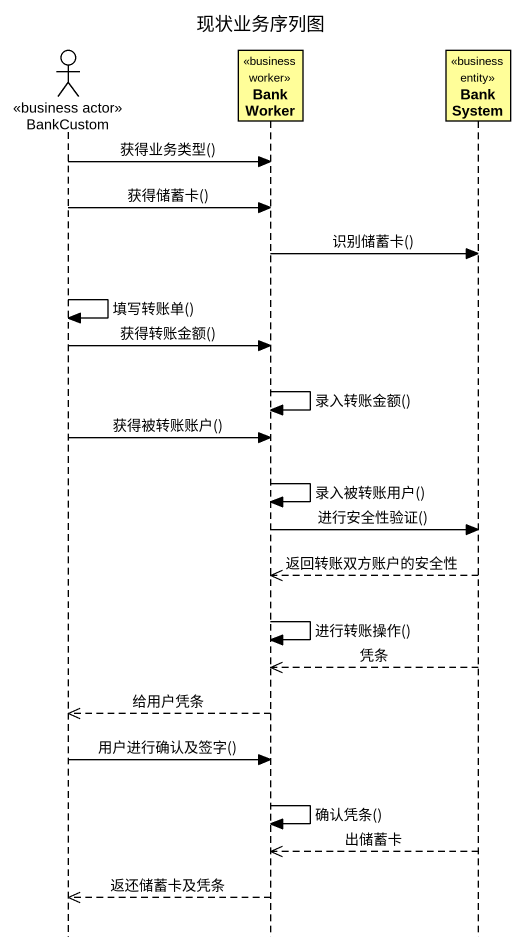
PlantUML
@startuml
title 现状业务序列图
hide footbox
actor BankCustom <<business actor>>
participant BankWorker <<business worker>> #FFFE99
participant BankSystem <<business entity>> #FFFE99

BankCustom -> BankWorker : 获得业务类型()
BankCustom -> BankWorker : 获得储蓄卡()
BankWorker -> BankSystem : 识别储蓄卡()
BankCustom -> BankCustom : 填写转账单()
BankCustom -> BankWorker : 获得转账金额()
BankWorker -> BankWorker : 录入转账金额()
BankCustom -> BankWorker : 获得被转账账户()
BankWorker -> BankWorker : 录入被转账用户()
BankWorker -> BankSystem : 进行安全性验证()
BankSystem -->> BankWorker : 返回转账双方账户的安全性
BankWorker -> BankWorker : 进行转账操作()
BankSystem -->> BankWorker : 凭条
BankWorker -->> BankCustom : 给用户凭条
BankCustom -> BankWorker : 用户进行确认及签字()
BankWorker -> BankWorker : 确认凭条()
BankSystem -->> BankWorker : 出储蓄卡
BankWorker -->> BankCustom : 返还储蓄卡及凭条
@enduml
